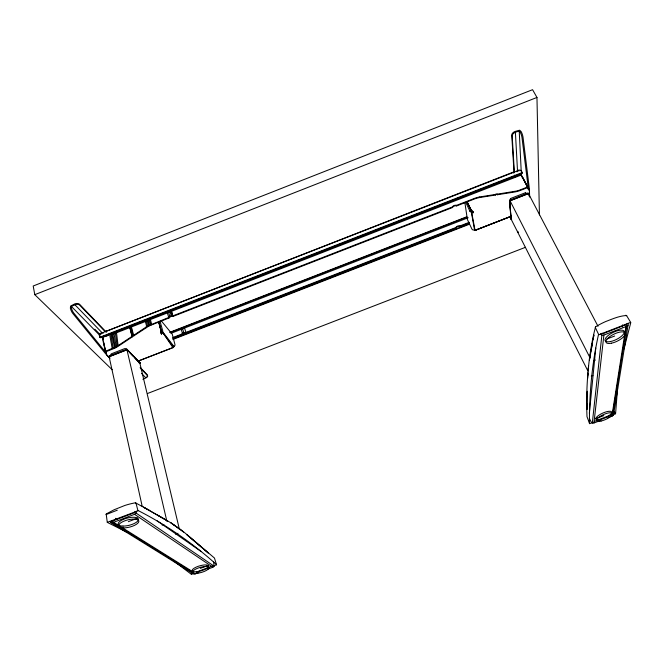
<?xml version="1.0" encoding="UTF-8"?>
<svg xmlns="http://www.w3.org/2000/svg" width="664" height="664" viewBox="0 0 664 664"><rect width="100%" height="100%" fill="white"/><g stroke="black" fill="none" stroke-linecap="round" stroke-linejoin="round"><path stroke-width="1" d="M529 195.938L528.926 193.963L527.598 193.124L509.778 200.229L511.031 219.062A1.004 0.506 -27.6 0 0 511.197 219.22L510.989 218.697M587.15 403.704L587.092 409.339L587.308 391.843M587.266 394.308L587.308 391.245M587.59 378.613L587.648 377.418M587.607 378.272L587.939 373.102M587.723 376.239L587.781 375.226M587.814 374.786L587.964 372.927M617.586 387.842L615.586 413.606L612.972 414.884M589.341 413.398L595.774 348.044M510.259 200.071L510.093 200.827L509.778 200.229M158.654 321.749L160.389 328.514A10.724 8.748 -37.1 0 1 160.638 330.431L161.402 333.95A2.565 2.258 -64.3 0 0 162.074 333.486L162.796 331.153L160.082 321.409M600.397 420.536L593.94 422.985L592.313 422.976L601.891 335.071L600.422 333.859M213.285 566.201L216.58 564.666C192.909 543.384 166.788 525.141 138.403 510.691L107.269 522.361L127.554 532.545M588.495 366.918L588.603 365.947M593.94 422.985L603.9 335.038L626.725 326.323L628.086 325.061L627.995 323.327M139.208 363L139.664 362.328L126.807 349.198L109.435 355.771L108.996 356.933A1.021 0.523 -11.5 0 0 109.02 357.207L109.668 356.485L126.218 350.053L127.546 350.119M207.268 569.355L212.903 567.222L214.09 566.168L213.584 561.769M519.796 174.997L521.389 174.956L529.424 190.875M622.326 326.912L622.633 324.87M105.891 331.394L513.372 172.067L513.778 173.121M161.003 332.44L161.136 331.029A10.707 8.74 -37.1 0 0 161.02 329.734M594.263 421.433L612.142 414.461L626.368 323.949M607.776 417.747L612.391 415.996L626.725 326.323M612.391 415.996L613.503 414.958L628.086 325.061M101.011 332.913L101.409 333.942M589.931 356.966L589.391 360.262L589.947 356.817M134.8 511.761L134.219 512.782L112.324 521.14L111.436 520.692M109.884 521.29L110.88 522.643L112.639 522.684L134.551 514.318L136.037 513.031L136.361 511.172M591.217 349.721L590.072 356.136L590.669 352.841M590.819 352.02L592.354 343.495M593.093 339.445L593.906 334.938L592.844 340.765M591.392 348.724L592.661 341.761M105.402 331.834L79.738 305.149A3.635 2.009 -9.4 0 0 74.916 304.768L71.388 306.419L71.355 307.772A4.499 1.286 66.2 0 0 73.795 313.068L105.817 352.509M623.928 349.04L630.8 322.563L626.534 315.541C619.553 315.782 612.308 319.01 605.668 321.55A90.586 79.041 10.8 0 0 595.558 326.812C588.022 355.207 585.806 388.938 587.001 416.693L589.624 423.64L592.96 422.462M109.02 334.183L108.987 334.764M106.198 514.061L107.269 522.361M138.054 361.108L173.395 347.529L173.827 346.143M146.437 321.11L147.657 326.041L117.171 346.218L105.327 351.364L102.455 338.258L103.327 336.972L519.862 174.582L520.095 175.188L520.07 174.582M465.771 202.321L470.087 211.575L472.237 212.787A2.598 2.291 13.2 0 0 473.034 212.688L472.726 211.492L471.274 210.33A10.89 8.956 -10.9 0 1 470.22 208.695L467.091 201.781M510.209 199.233L511.114 198.295L525.008 192.884L525.979 193.1M509.852 201.433L510.774 200.487L527.955 193.755L527.689 193.249L528.121 193.697A1.046 0.539 -28.8 0 1 528.494 193.647L528.361 193.174M99.334 335.088L100.198 333.618L519.547 170.05L521.182 170.565L522.219 172.549L522.253 173.163L100.239 337.694L99.334 335.088L100.239 337.694M161.377 332.598L161.543 331.319L158.862 321.891M173.13 337.428L181.811 334.05L183.621 332.589L185.804 332.498L455.819 227.544A3.262 2.722 -12.3 0 1 459.903 225.959L469.232 222.332M172.524 338.225L182.152 334.482L183.961 333.021L186.144 332.93L455.911 228.076A3.262 2.722 -12.3 0 1 459.994 226.49L469.315 222.872M105.327 351.364L105.759 351.796L114.656 348.243A25.315 20.202 -38.4 0 0 118.532 346.044L132.244 336.914A1.17 0.946 -38 0 1 133.796 335.884L149.01 325.966L168.955 317.998L170.839 316.487L173.088 316.388L452.45 207.558A3.378 2.789 -12.7 0 1 456.683 205.906L474.063 199.142A26.195 21.713 -10.5 0 1 480.57 197.382L495.518 195.025A1.195 0.971 -9.9 0 1 497.386 194.735L514.019 192.112A25.846 20.8 -9.3 0 0 520.593 190.344L527.731 187.563M630.617 322.405L598.413 334.938C591.939 364.038 589.292 393.727 589.433 423.507L589.624 423.64M173.395 347.529C171.179 347.529 175.769 346.226 174.981 344.633L172.25 334.216L161.269 320.861M626.401 324.505L603.161 333.618L602.04 333.245M142.851 379.26L145.848 377.849A3.071 1.494 -13 0 0 147.458 375.575L140.328 368.163M479.375 196.992L478.271 197.233A26.22 21.721 -10.5 0 0 475.042 198.162L456.583 205.334A3.386 2.789 -12.7 0 0 452.35 206.985L172.723 315.923L170.465 316.022L168.59 317.541L147.665 326.032M108.929 356.311L109.112 356.759A1.021 0.523 -11.5 0 1 109.402 356.551L109.435 355.929L109.593 356.518L126.218 350.053M139.1 362.826L139.44 362.328M510.309 199.897L509.778 201.308L509.512 200.901L511.006 218.937L587.756 370.661M509.761 200.387L510.425 199.964L510.774 200.487L527.963 193.805M469.863 211.21L471.025 210.546L467.024 201.839L470.137 208.098M106.008 514.6L117.287 510.193M474.436 230.184C477.383 229.603 472.652 230.765 472.021 229.271L467.365 219.46L464.891 202.57M161.402 333.95L161.12 332.855A1.32 1.145 81.8 0 0 161.393 332.614M149.607 325.02L148.421 320.338M114.233 347.811L114.673 348.235L111.834 334.598L521.389 174.956M106.472 514.334L106.364 513.886L114.125 509.753L124.824 505.47A88.727 75.762 -57.5 0 1 135.406 502.797L149.483 510.384M509.769 201.424L511.089 218.904M528.926 193.963L527.872 193.83M625.787 315.234L626.733 315.724M34.785 294.667L536.96 97.45L532.569 89.69L33.2 286.001L34.785 294.667L112.224 369.773M514.343 172.026L512.176 135.821A3.702 2.083 -30.9 0 1 515.397 132.252L519.231 131.032L520.136 132.036A4.582 1.004 71 0 1 522.004 137.672L528.453 189.572M138.037 361.15L173.711 347.197M99.807 337.246L522.219 172.549M103.709 335.503C103.576 337.694 105.551 334.947 106.273 336.208L108.589 335.303M513.894 176.475L108.805 334.407M514.749 176.964L518.974 174.499M522.17 177.736L522.8 177.495C523.879 179.388 531.623 193.846 527.839 188.51L528.32 188.576L527.565 188.003M158.771 321.891L160.489 328.63L158.87 321.857M527.706 186.966L519.497 190.136A25.871 20.816 -9.3 0 1 516.227 191.083L497.336 194.145A1.195 0.971 -9.9 0 0 495.46 194.444L479.383 196.992M511.38 216.182L474.86 230.4L511.18 216.315M475.084 230.391L510.5 216.547M169.552 332.39L466.726 216.796M170.507 332.398L466.95 217.095M170.947 333.336L468.203 217.726M173.337 338.74L469.597 223.602M172.847 339.487L469.548 224.183M147.508 393.503L525.498 247.298M128.351 521.688L137.639 518.144M606.938 338.98L614.673 336.026M162.182 525.124L163.917 524.469M593.566 360.735L595.359 360.046M175.611 534.205L177.977 533.308M591.259 376.056L592.886 375.434M200.395 568.367L208.123 565.438M595.782 418.635L603.775 415.614M196.61 571.986L212.58 565.936M194.104 573.464L191.273 574.244L174.308 561.37M110.88 522.643L193.589 573.928L195.042 573.986L198.802 572.559M473.067 212.696L472.602 211.667A1.336 1.17 45.2 0 1 472.195 211.642L471.025 210.546M179.421 529.341L139.822 363.017L127.513 350.077L139.98 363.092A0.988 0.498 -12.7 0 1 139.988 363.308L139.623 362.677M135.406 502.797L135.995 503.129L137.929 510.649M595.558 326.812L595.317 327.476L598.696 334.598M126.21 349.297L127.463 349.496L127.596 350.053M126.334 349.397L127.106 349.862L126.907 349.305L126.135 349.43L126.185 350.019M161.095 332.871L161.377 333.959M511.67 219.244L511.28 218.722M184.7 332.813L185.455 332.788L185.082 332.357M601.891 335.071L603.9 335.038M126.052 348.666L124.732 348.6L111.286 353.829L110.788 354.609M103.393 341.943L106.555 354.186M157.65 515.156L167.726 520.991L143.399 507.097L171.329 523.066L184.218 532.312L214.464 558.042L216.555 564.873M112.639 522.684L195.042 573.986M111.76 521.132L118.781 525.514M120.533 526.61L192.51 571.579M115.495 518.31L117.237 519.422M170.955 522.966L171.959 523.622M171.246 523.157L180.649 529.756L174.2 525.133M172.964 524.286L173.827 524.875M134.551 514.318L212.903 567.222M136.037 513.031L214.09 566.168M157.16 520.858L201.233 551.593M106.356 353.829L105.642 352.202M181.87 530.685L181.023 530.038L183.563 531.997L182.866 531.441M202.329 547.883L187.007 534.802L208.264 552.987L203.815 549.161M592.313 422.976L591.126 421.939L589.375 418.37M510.931 218.647L511.006 218.937M518.484 170.075L518.891 171.121M110.05 358.17L105.543 353.671L72.808 313.449A4.499 1.295 66.2 0 1 70.367 308.154L70.567 306.079L74.733 303.904A3.635 2.009 -9.4 0 1 79.564 304.286L105.933 331.751M109.626 358.087L106.697 355.132L105.584 350.974M71.388 306.419L99.899 335.486M101.318 336.922L103.443 339.088M102.455 338.258L103.21 340.175M94.852 329.203L99.924 334.39M101.924 336.424L103.542 338.084M74.916 304.768L102.347 333.029M141.548 373.417L145.848 377.849M140.145 367.383L147.275 374.803A3.071 1.494 -13 0 1 146.91 376.363M129.488 352.285L132.933 355.896M134.991 358.07L137.058 360.237M132.244 336.914L129.787 327.609M133.796 335.884L131.422 326.97M150.994 325.02L149.309 319.998M145.765 327.203L146.155 327.651M149.01 325.966L147.4 320.737M160.489 328.63L160.887 329.103M182.642 333.876L181.189 329.352M473.233 212.505L471.174 209.575A10.906 8.964 -10.9 0 1 470.112 207.94L467.066 201.599M168.955 317.998L167.353 312.96M181.811 334.05L182.152 334.482M183.961 333.021L182.6 328.804M182.924 332.946L183.264 333.378M171.436 311.366L173.088 316.388M186.144 332.93L184.526 328.058M170.864 311.59L172.374 316.247L171.677 313.732M162.788 331.983L174.043 346.575M102.779 332.614L103.244 333.228M173.445 346.99L162.68 332.415L172.723 347.305M172.009 315.782L172.35 316.247M106.647 354.277L106.066 353.381L106.522 353.563L106.323 352.352M528.428 193.241L528.727 193.689A1.046 0.539 -28.8 0 1 528.918 193.905L528.61 193.407M613.976 411.381L615.37 413.888M522.253 173.163L521.207 171.179L519.231 131.032M527.341 186.816L521.414 175.562L521.29 173.179M528.552 193.739L598.015 326.273M525.689 192.792L526.61 194.569M510.458 198.719L511.363 200.503M510.11 200.918L590.03 357.805M612.532 411.713L613.503 414.958M473.2 212.621L472.743 211.509L473.042 212.704M106.364 331.917L105.958 330.987L106.447 331.95M127.056 349.355L127.505 349.978L127.339 349.455M513.645 176.433L513.953 177.28M168.681 312.445L169.743 316.396M171.495 311.341L172.723 315.923M150.413 319.567L151.624 324.148M170.225 311.839L171.229 315.815M145.408 321.517L146.702 326.597M130.634 327.277L132.601 335.536M130.26 327.418L132.252 335.768M131.032 327.12L132.999 335.42M129.961 327.535L131.987 336.092M126.99 349.92L166.88 521.273M109.145 356.858L142.237 506.541M103.634 342.101L104.48 345.961M104.904 347.886L105.327 349.812M191.273 572.459L191.647 574.31M471.731 212.721L474.967 229.952M112.838 334.208L115.237 347.313M471.44 212.629L474.586 230.059M109.834 335.378L112.233 348.675M110.888 334.971L113.253 348.26M452.35 206.985L452.45 207.558M455.819 227.544L455.911 228.076M114.059 333.735L116.217 346.782M456.583 205.334L456.683 205.906M459.903 225.959L459.994 226.49M516.874 171.096L516.999 171.86M528.444 189.389L528.195 187.754L528.743 189.613L528.677 188.933M115.403 333.212L117.171 346.218M116.507 332.78L118.109 345.612M495.46 194.444L495.518 195.025M497.336 194.145L497.386 194.735M514.011 172.3L511.753 135.041A3.693 2.083 -30.9 0 1 514.982 131.464L519.655 130.194L521.165 131.63A4.582 1.013 71 0 1 523.024 137.265L529.374 188.75L529.648 197.075M514.525 175.122L514.65 177.197M515.397 132.252L517.546 171.536M612.117 413.987L612.142 414.461M536.96 97.45L539.434 214.904M518.31 232.093A3.121 1.544 -27.4 0 1 517.571 231.288M518.136 232.5A3.121 1.536 -27.4 0 1 517.928 232.01M588.196 370.022L588.113 371.06L588.453 367.341L588.196 370.022M103.709 337.204L103.177 337.104L103.709 337.204M100.579 334.299L100.198 333.618L100.579 334.299M139.98 363.092L139.805 362.552L139.98 363.092M109.062 357.257L108.938 356.634L109.02 357.207M196.577 571.737A8.524 2.606 -16.1 0 0 208.587 566.101A8.524 2.606 -16.1 0 0 195.955 567.222A8.524 2.606 -16.1 0 0 196.577 571.737M196.959 573.298A8.532 2.598 -16.1 0 0 208.977 567.662A8.532 2.598 -16.1 0 0 196.337 568.799A8.532 2.598 -16.1 0 0 196.959 573.298M122.989 526.079A10.408 3.735 -14 0 0 138.452 519.588A10.408 3.735 -14 0 0 123.504 519.323A10.408 3.735 -14 0 0 122.989 526.079M123.371 527.905A10.425 3.727 -14.1 0 0 138.851 521.414A10.425 3.727 -14.1 0 0 123.894 521.174A10.425 3.727 -14.1 0 0 123.371 527.905M600.447 419.565A8.69 2.689 -24.2 0 0 611.743 412.137A8.69 2.689 -24.2 0 0 599.144 415.05A8.69 2.689 -24.2 0 0 600.447 419.565M601.169 421.017A8.698 2.681 -24.1 0 0 612.482 413.597A8.698 2.681 -24.1 0 0 599.874 416.519A8.698 2.681 -24.1 0 0 601.169 421.017M610.54 341.537A10.616 3.893 -26.1 0 0 624.334 331.676A10.616 3.893 -26.1 0 0 609.17 334.731A10.616 3.893 -26.1 0 0 610.54 341.537M611.419 343.205A10.624 3.876 -26 0 0 625.247 333.361A10.624 3.876 -26 0 0 610.067 336.424A10.624 3.876 -26 0 0 611.419 343.205"/></g></svg>
